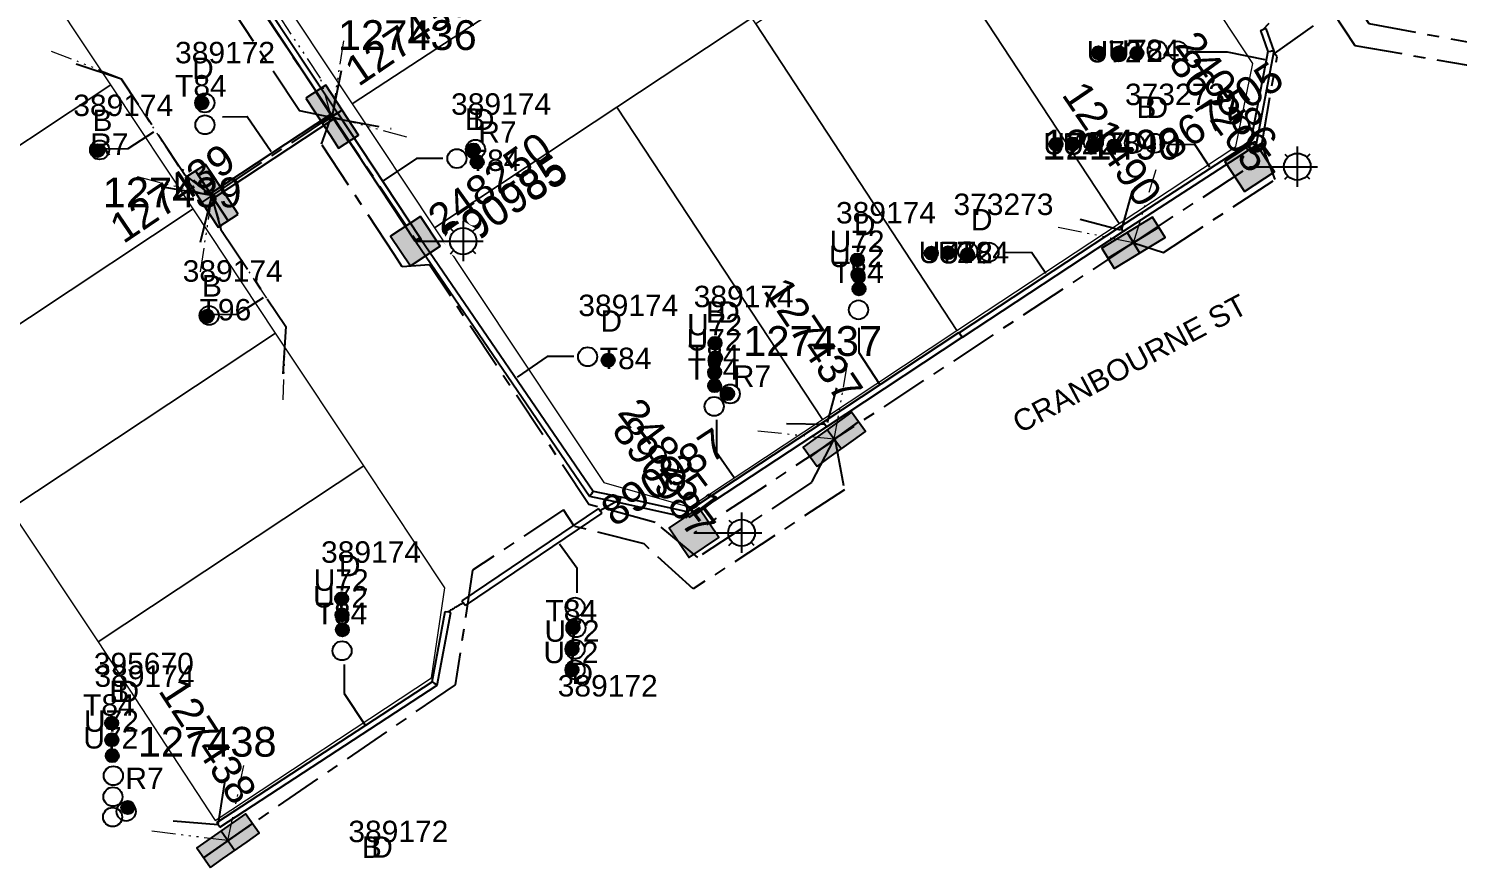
# Model space of a CAD drawing. Header units: metres. Extents: x 302829 to 303440, y 6270651 to 6271380.
# Drawn here: x 303027.2 to 303147.1, y 6270651.8 to 6270722.2 of the extents above; entities that cross this region are included whole.
import ezdxf
from ezdxf.enums import TextEntityAlignment as Align

# ---------------------------------------------------------------- set-up
doc = ezdxf.new("R2010")
doc.units = ezdxf.units.M
doc.linetypes.add('Cable Exist UG', pattern=[7, 4, -1, 1, -1])
doc.linetypes.add('PHANTOM2', pattern=[4.45, 2, -0.5, 0.15, -0.5, 0.15, -0.5, 0.15, -0.5])
doc.layers.get('0').update_dxf_attribs({"color": 6})
for name, color, linetype, lineweight in [('_User Miscellaneous4', 191, 'Continuous', 13), ('_User Miscellaneous5', 151, 'Continuous', 13), ('_User_LV_Exist', 5, 'Continuous', 25), ('_User_SL_Exist', 4, 'Continuous', 25), ('Cadastre Land Parcels_SP_EXT', 96, 'Continuous', 15), ('Cadastre Roads_SP_EXT', 54, 'Continuous', 15), ('Mains_LV_SL_EXT', 135, 'Continuous', 25)]:
    doc.layers.add(name, color=color, linetype=linetype, lineweight=lineweight)
for name, color, linetype in [('Duct_SP_EXT', 40, 'Continuous'), ('Equip_SP_SL_EXT', 7, 'Continuous'), ('SupportsUG_SP_LV_EXT', 7, 'Continuous'), ('SupportsUG_SP_LV_SL_EXT', 7, 'Continuous'), ('Trench_SP_EXT', 7, 'Continuous')]:
    doc.layers.add(name, color=color, linetype=linetype)
doc.styles.add('COLUMN_LABEL', font='arial.ttf', dxfattribs={"height": 2})
doc.styles.add('iecARIAL', font='arial.ttf', dxfattribs={"height": 2})
doc.styles.add('POLE_LABEL', font='arial.ttf', dxfattribs={"height": 2})
doc.styles.add('SL_LABEL', font='arial.ttf', dxfattribs={"height": 2})
doc.styles.get("Standard").update_dxf_attribs({"font": 'arial.ttf'})

# ---------------------------------------------------------------- blocks, each defined once
blk = doc.blocks.new('COLUMN_EXT')
blk.add_hatch(color=256).paths.add_polyline_path([(1.5, -1.5), (1.5, 1.5), (-1.5, 1.5), (-1.5, -1.5)])
blk.add_lwpolyline([(1.5, 1.5), (-1.5, 1.5), (-1.5, -1.5), (1.5, -1.5)], close=True)
at = {"flags": 9}
for tag, p in [('STREETNAME', (-1.81, 1.6)), ('LOCATION', (-1.81, 1.4)), ('SUBURB', (-1.81, 1.8)), ('LEGEND', (-1.81, 1.2)), ('NOTES', (-1.81, 2)), ('COLUMN_TYPE', (-1.81, 0.4)), ('OWNED_BY', (-1.81, 0.6)), ('USAGE', (-1.81, 1)), ('STATE', (-1.81, 0.8))]:
    blk.add_attdef(tag, text='', height=0.2, rotation=180, dxfattribs=at).set_placement(p, align=Align.MIDDLE_LEFT)
at = {"flags": 1}
blk.add_attdef('Z', (-1.81, 2.35), '', height=0.2, rotation=180, dxfattribs=at)
at = {"flags": 9}
for tag, style, p in [('STRUCTURE_PLANT_NUMBER', 'POLE_LABEL', (-1.81, -0.03)), ('STREET_CODE', 'COLUMN_LABEL', (-1.81, 0.2))]:
    blk.add_attdef(tag, text='', height=0.2, rotation=180, dxfattribs=dict(at, style=style)).set_placement(p, align=Align.MIDDLE_LEFT)
at = {"style": 'COLUMN_LABEL', "width": 0.9, "flags": 8}
blk.add_attdef('ASSET_NUM', text='', height=2, rotation=270, dxfattribs=at).set_placement((2, -4), align=Align.MIDDLE_LEFT)
blk = doc.blocks.new('PILLAR_EXT')
blk.add_hatch(color=256).paths.add_polyline_path([(-2.5, 1), (-2.5, -1), (2.5, -1), (2.5, 1)])
for p, q in [((-2.5, 0), (2.5, 0)), ((0, 1), (0, -1))]:
    blk.add_line(p, q)
at = {"ltscale": 10}
blk.add_line((2.5, 0), (-2.5, 0), dxfattribs=at)
blk.add_lwpolyline([(-2.5, -1), (-1.25, -1), (1.25, -1), (2.5, -1), (2.5, 1), (-2.5, 1)], close=True)
at = {"width": 0.9, "flags": 8}
blk.add_attdef('ASSET_NUM', text='', height=2, rotation=90, dxfattribs=at).set_placement((-2, 4), align=Align.MIDDLE_LEFT)
for tag, p, flags in [('OWNED_BY', (0, -0.2), 9), ('STATE', (0, -0.4), 9), ('SUPPORT_TYPE', (0, -0.6), 9), ('USAGE', (0, -0.8), 9), ('LEGEND', (0, -1), 9), ('LOCATION', (0, -1.2), 9), ('NOTES', (0, -1.4), 9), ('STREETNAME', (0, -1.8), 9), ('SUBURB', (0, -2), 1), ('PARENT', (0, -1.6), 9)]:
    blk.add_attdef(tag, p, '', height=0.2, dxfattribs=dict(flags=flags))
blk = doc.blocks.new('DUCT_EXT')
blk.add_circle((0, 0.8), 0.8)
at = {"flags": 1}
blk.add_attdef('Z', (0, 0), '', height=0.2, dxfattribs=at)
at = {"flags": 9}
for tag, p in [('DUCT_CODE', (0, 0)), ('XSECT_TYPE', (0, -0.2)), ('STATE', (0, -0.6)), ('FB_REFERENCE', (0, -0.4)), ('NOTES', (0, -0.8))]:
    blk.add_attdef(tag, text='', height=0.2, dxfattribs=at).set_placement(p, align=Align.MIDDLE_LEFT)
blk = doc.blocks.new('SL_LANTERN_EXT')
at = {"flags": 9}
for tag, p in [('LRATECODE', (-7.4, 0)), ('LOUTREACHVOCAB', (-7.2, 0)), ('LOUTREACH', (-7, 0)), ('LANTNUMBER', (-6.6, 0)), ('LNEW', (-6.4, 0)), ('LMASTVOCAB', (-6.2, 0)), ('LMAST', (-6, 0)), ('LLAMPVOCAB', (-5.8, 0)), ('LLAMP', (-5.6, 0)), ('LEXIST', (-5.4, 0)), ('LCHARGE3PERCENT', (-5.2, 0)), ('LCHARGE3', (-5, 0)), ('LCHARGE2PERCENT', (-4.8, 0)), ('LCHARGE2', (-4.6, 0)), ('LCHARGE1PERCENT', (-4.4, 0)), ('LCHARGE1', (-4.2, 0)), ('LCATEGORY', (-4, 0)), ('LBRACKETVOCAB', (-3.8, 0)), ('LBRACKET', (-3.6, 0)), ('LKINGHEIGHT', (-3.4, 0)), ('CREPLACE', (-3.2, 0)), ('CREMOVE', (-3, 0)), ('CNUMBER', (-2.8, 0)), ('CNEW', (-2.6, 0)), ('CEXIST', (-2.4, 0)), ('USAGE', (-2.2, 0)), ('STATE', (-2, 0)), ('OWNED_BY', (-1.8, 0)), ('ORIENTATION', (-1.6, 0)), ('OPERATING_VOLTAGE', (-1.4, 0)), ('NO_PHASES', (-1.2, 0)), ('LANTERN_TYPE', (-1, 0)), ('LANTERN_PURPOSE', (-0.8, 0)), ('CONTROL_TYPE', (-0.6, 0)), ('CONSTRUCTED_VOLTAGE', (-0.4, 0))]:
    blk.add_attdef(tag, text='', height=0.001, rotation=270, dxfattribs=at).set_placement(p, align=Align.MIDDLE_LEFT)
at = {"style": 'SL_LABEL', "flags": 9}
blk.add_attdef('STREET_CODE', text='', height=0.001, rotation=270, dxfattribs=at).set_placement((0, 0), align=Align.MIDDLE_LEFT)
at = {"flags": 1}
blk.add_attdef('Z', (0, 0), '', height=0.001, rotation=270, dxfattribs=at)
at = {"width": 0.9}
blk.add_attdef('LNUMBER', text='', height=1, dxfattribs=at).set_placement((7, -1), align=Align.MIDDLE_LEFT)
at = {"flags": 9}
for tag, p in [('LREMOVE', (0, -7.6)), ('LREPLACE', (0, -7.8)), ('LTYPE', (0, -8)), ('LTYPEVOCAB', (0, -8.2)), ('LEGEND', (0, -8.4)), ('SUBURB', (0, -8.6)), ('STREETNAME', (0, -8.8)), ('LOCATION', (0, -9)), ('NOTES', (0, -9.2)), ('MAINTAINED_BY', (0, -9.86))]:
    blk.add_attdef(tag, text='', height=0.001, dxfattribs=at).set_placement(p, align=Align.MIDDLE_LEFT)
blk.add_attdef('OPERATED_BY', (0, -9.61), '', height=0.001, dxfattribs=at)
blk.add_wipeout([(5.69, 0), (5.06, -1.06), (4, -1.69), (2.94, -1.06), (2.31, 0), (2.94, 1.06), (4, 1.69), (5.06, 1.06)])
for p, q in [((4, 1.69), (4, 0)), ((0, 0), (4, 0)), ((2.94, 1.06), (3.2, 0.8)), ((5.06, 1.06), (4.8, 0.8)), ((2.94, -1.06), (3.2, -0.8)), ((4, 0), (5.69, 0)), ((4, 0), (4, -1.69)), ((5.06, -1.06), (4.8, -0.8))]:
    blk.add_line(p, q)
blk.add_circle((4, 0), 1.12)
blk = doc.blocks.new('CABLE_LARGE_EXT')
h = blk.add_hatch(color=256)
edge = h.paths.add_edge_path()
edge.add_arc((0, 0.55), 0.55, 0, 360)
blk.add_circle((0, 0.55), 0.55)
at = {"flags": 1}
blk.add_attdef('Z', (0, 0), '', height=0.2, dxfattribs=at)
at = {"flags": 9}
for tag, p in [('COND_CODE', (0, 0)), ('STATE', (0, -0.4)), ('XSECT_SIZE', (0, -0.6)), ('FB_REFERENCE', (0, -0.2)), ('NOTES', (0, -0.8))]:
    blk.add_attdef(tag, text='', height=0.2, dxfattribs=at).set_placement(p, align=Align.MIDDLE_LEFT)

msp = doc.modelspace()

# ---------------------------------------------------------------- linework, layer by layer
at = {"layer": '_User Miscellaneous4'}
for p, q in [((303038.89, 6270735.7), (303052.68, 6270714.85)), ((303039.29, 6270735.97), (303053.08, 6270715.12)), ((303052.49, 6270715), (303042.48, 6270708.38)), ((303052.76, 6270714.6), (303042.74, 6270707.98)), ((303052.49, 6270715), (303052.63, 6270714.8)), ((303052.76, 6270714.6), (303052.63, 6270714.8)), ((303052.68, 6270714.85), (303052.88, 6270714.99)), ((303052.68, 6270714.85), (303052.88, 6270714.99)), ((303053.08, 6270715.12), (303052.88, 6270714.99)), ((303053.08, 6270715.12), (303052.88, 6270714.99)), ((303042.48, 6270708.38), (303042.61, 6270708.18)), ((303042.74, 6270707.98), (303042.61, 6270708.18)), ((303118.77, 6270705.57), (303105.25, 6270696.67)), ((303119.03, 6270705.17), (303105.52, 6270696.27)), ((303118.77, 6270705.57), (303118.9, 6270705.37)), ((303118.77, 6270705.57), (303118.9, 6270705.37)), ((303119.03, 6270705.16), (303118.9, 6270705.37)), ((303119.03, 6270705.17), (303118.9, 6270705.37)), ((303093.84, 6270689.16), (303105.24, 6270696.69)), ((303105.24, 6270696.69), (303105.37, 6270696.49)), ((303105.25, 6270696.67), (303105.38, 6270696.47)), ((303094.11, 6270688.76), (303105.51, 6270696.29)), ((303105.51, 6270696.29), (303105.37, 6270696.49)), ((303105.52, 6270696.27), (303105.38, 6270696.47)), ((303093.84, 6270689.16), (303093.98, 6270688.96)), ((303093.84, 6270689.16), (303093.98, 6270688.96)), ((303094.11, 6270688.76), (303093.98, 6270688.96)), ((303094.11, 6270688.76), (303093.98, 6270688.96)), ((303074.24, 6270682.93), (303074.39, 6270683.14)), ((303074.53, 6270683.36), (303074.39, 6270683.14)), ((303074.99, 6270681.91), (303063.53, 6270674.16)), ((303075.26, 6270681.52), (303063.8, 6270673.76)), ((303074.99, 6270681.91), (303075.12, 6270681.72)), ((303075.26, 6270681.52), (303075.12, 6270681.72)), ((303063.53, 6270674.16), (303063.66, 6270673.96)), ((303063.8, 6270673.76), (303063.66, 6270673.96)), ((303061.02, 6270667.36), (303062.13, 6270673.27)), ((303061.46, 6270667.07), (303062.6, 6270673.18)), ((303062.13, 6270673.27), (303062.37, 6270673.22)), ((303062.6, 6270673.18), (303062.37, 6270673.22)), ((303042.96, 6270655.55), (303061.02, 6270667.36)), ((303043.22, 6270655.14), (303061.46, 6270667.07)), ((303061.02, 6270667.36), (303061.24, 6270667.21)), ((303061.46, 6270667.07), (303061.24, 6270667.21)), ((303042.96, 6270655.55), (303043.09, 6270655.35)), ((303043.22, 6270655.14), (303043.09, 6270655.35))]:
    msp.add_line(p, q, dxfattribs=at)
at = {"layer": '_User Miscellaneous5', "linetype": 'PHANTOM2'}
for points in [[(303052.6, 6270714.74), (303051.67, 6270718.03), (303051.67, 6270718.03), (303046.57, 6270725.73), (303046.73, 6270731.72)], [(303052.64, 6270714.81), (303053.64, 6270721.4)], [(303042.53, 6270708.17), (303039.76, 6270710.66), (303039.76, 6270710.66), (303034.91, 6270718.02), (303029.1, 6270720.29)], [(303042.55, 6270708.16), (303035.98, 6270709.83)], [(303119.88, 6270704.22), (303121.87, 6270710.6)], [(303042.55, 6270708.16), (303041.51, 6270701.49)], [(303042.53, 6270708.12), (303043.54, 6270704.94), (303043.54, 6270704.94), (303048.73, 6270697.18), (303048.49, 6270691.03)], [(303119.88, 6270704.22), (303113.51, 6270705.52)], [(303094.78, 6270687.72), (303095.92, 6270694.25)], [(303043.9, 6270654.02), (303045.3, 6270660.62)], [(303043.9, 6270654.02), (303037.13, 6270654.85)]]:
    msp.add_lwpolyline(points, dxfattribs=at)
at = {"layer": '_User_LV_Exist', "linetype": 'Cable Exist UG'}
for points in [[(303052.6, 6270714.74), (303049.9, 6270715.29), (303049.9, 6270715.29), (303036.6, 6270735.41), (303037.61, 6270737.52), (303037.61, 6270737.52), (303024.64, 6270757.17)], [(303052.55, 6270714.84), (303042.47, 6270708.12)], [(303119.81, 6270704.18), (303094.78, 6270687.72)]]:
    msp.add_lwpolyline(points, dxfattribs=at)
at = {"layer": 'Cadastre Land Parcels_SP_EXT', "linetype": 'Continuous'}
for points in [[(303081.11, 6270733.45), (303079.88, 6270735.33), (303074.26, 6270743.92), (303047.41, 6270726.31), (303054.32, 6270715.89), (303081.11, 6270733.45)], [(303128.46, 6270712.3), (303129.89, 6270719.26), (303115.72, 6270740.83), (303101.79, 6270731.6), (303118.68, 6270705.83), (303128.46, 6270712.3)], [(303076.52, 6270715.61), (303087.87, 6270723.11), (303081.11, 6270733.45), (303054.32, 6270715.89), (303061.23, 6270705.48), (303076.52, 6270715.61)], [(303118.68, 6270705.83), (303101.79, 6270731.6), (303088.2, 6270722.6), (303105.06, 6270696.84), (303118.68, 6270705.83)], [(303034.08, 6270717.47), (303027.17, 6270727.89), (302999.66, 6270709.66), (303006.57, 6270699.24), (303034.08, 6270717.47)], [(303105.06, 6270696.84), (303088.2, 6270722.6), (303087.87, 6270723.11), (303076.52, 6270715.61), (303093.8, 6270689.39), (303105.06, 6270696.84)], [(303040.99, 6270707.06), (303034.08, 6270717.47), (303006.57, 6270699.24), (303013.48, 6270688.83), (303040.99, 6270707.06)], [(303093.8, 6270689.39), (303076.52, 6270715.61), (303061.23, 6270705.48), (303075.43, 6270684.08), (303082.66, 6270682.03), (303093.8, 6270689.39)], [(303025.6, 6270681.86), (303047.9, 6270696.64), (303040.99, 6270707.06), (303013.48, 6270688.83), (303020.39, 6270678.41), (303025.6, 6270681.86)], [(303055.3, 6270685.48), (303047.9, 6270696.64), (303025.6, 6270681.86), (303033, 6270670.71), (303055.3, 6270685.48)], [(303060.97, 6270667.7), (303062.09, 6270675.24), (303055.3, 6270685.48), (303033, 6270670.71), (303042.83, 6270655.72), (303060.97, 6270667.7)]]:
    msp.add_lwpolyline(points, close=True, dxfattribs=at)
at = {"layer": 'Duct_SP_EXT'}
for p, q in [((303038.89, 6270735.7), (303052.68, 6270714.85)), ((303039.29, 6270735.97), (303053.08, 6270715.12)), ((303052.49, 6270715), (303042.48, 6270708.38)), ((303052.76, 6270714.6), (303042.74, 6270707.98)), ((303052.49, 6270715), (303052.63, 6270714.8)), ((303052.76, 6270714.6), (303052.63, 6270714.8)), ((303052.68, 6270714.85), (303052.88, 6270714.99)), ((303052.68, 6270714.85), (303052.88, 6270714.99)), ((303053.08, 6270715.12), (303052.88, 6270714.99)), ((303053.08, 6270715.12), (303052.88, 6270714.99)), ((303042.48, 6270708.38), (303042.61, 6270708.18)), ((303042.74, 6270707.98), (303042.61, 6270708.18)), ((303118.77, 6270705.57), (303105.25, 6270696.67)), ((303119.03, 6270705.17), (303105.52, 6270696.27)), ((303118.77, 6270705.57), (303118.9, 6270705.37)), ((303118.77, 6270705.57), (303118.9, 6270705.37)), ((303119.03, 6270705.16), (303118.9, 6270705.37)), ((303119.03, 6270705.17), (303118.9, 6270705.37)), ((303093.84, 6270689.16), (303105.24, 6270696.69)), ((303105.24, 6270696.69), (303105.37, 6270696.49)), ((303105.25, 6270696.67), (303105.38, 6270696.47)), ((303094.11, 6270688.76), (303105.51, 6270696.29)), ((303105.51, 6270696.29), (303105.37, 6270696.49)), ((303105.52, 6270696.27), (303105.38, 6270696.47)), ((303093.84, 6270689.16), (303093.98, 6270688.96)), ((303093.84, 6270689.16), (303093.98, 6270688.96)), ((303094.11, 6270688.76), (303093.98, 6270688.96)), ((303094.11, 6270688.76), (303093.98, 6270688.96)), ((303074.24, 6270682.93), (303074.39, 6270683.14)), ((303074.53, 6270683.36), (303074.39, 6270683.14)), ((303074.99, 6270681.91), (303063.53, 6270674.16)), ((303075.26, 6270681.52), (303063.8, 6270673.76)), ((303074.99, 6270681.91), (303075.12, 6270681.72)), ((303075.26, 6270681.52), (303075.12, 6270681.72)), ((303063.53, 6270674.16), (303063.66, 6270673.96)), ((303063.8, 6270673.76), (303063.66, 6270673.96)), ((303061.02, 6270667.36), (303062.13, 6270673.27)), ((303061.46, 6270667.07), (303062.6, 6270673.18)), ((303062.13, 6270673.27), (303062.37, 6270673.22)), ((303062.6, 6270673.18), (303062.37, 6270673.22)), ((303042.96, 6270655.55), (303061.02, 6270667.36)), ((303043.22, 6270655.14), (303061.46, 6270667.07)), ((303061.02, 6270667.36), (303061.24, 6270667.21)), ((303061.46, 6270667.07), (303061.24, 6270667.21)), ((303042.96, 6270655.55), (303043.09, 6270655.35)), ((303043.22, 6270655.14), (303043.09, 6270655.35))]:
    msp.add_line(p, q, dxfattribs=at)
for points in [[(303124.85, 6270720.24), (303127.74, 6270720.25), (303130.91, 6270719.61)], [(303043.44, 6270714.8), (303045.5, 6270714.81), (303047.52, 6270711.88)], [(303033.44, 6270712.11), (303035.52, 6270712.13), (303037.69, 6270713.54)], [(303122.91, 6270712.48), (303125.01, 6270712.5), (303126.27, 6270710.61)], [(303061.93, 6270711.3), (303059.71, 6270711.31), (303056.93, 6270709.43)], [(303109.06, 6270703.42), (303111.36, 6270703.4), (303112.54, 6270701.66)], [(303042.62, 6270698.21), (303044.71, 6270698.22), (303046.88, 6270699.63)], [(303096.83, 6270697.08), (303096.84, 6270695.01), (303098.57, 6270692.36)], [(303072.91, 6270694.67), (303070.68, 6270694.67), (303068.16, 6270692.94)], [(303084.89, 6270689.34), (303084.9, 6270686.64), (303086.38, 6270684.5)], [(303073.2, 6270674.83), (303073.2, 6270676.88), (303071.73, 6270678.91)], [(303053.65, 6270668.81), (303053.66, 6270666.36), (303055.41, 6270663.72)]]:
    msp.add_lwpolyline(points, dxfattribs=at)
at = {"layer": 'Mains_LV_SL_EXT', "linetype": 'Cable Exist UG'}
msp.add_lwpolyline([(303052.68, 6270714.82), (303038.78, 6270735.67)], dxfattribs=at)
at = {"layer": 'Trench_SP_EXT', "linetype": 'Cable Exist UG'}
for points in [[(303042.52, 6270708.23), (303040.25, 6270709.95), (303040.25, 6270709.95), (303034.96, 6270717.97), (303030.55, 6270719.43)], [(303052.63, 6270714.76), (303053.59, 6270719.47)], [(303052.63, 6270714.72), (303057.58, 6270713.81)], [(303042.55, 6270708.19), (303038.04, 6270708.96)], [(303042.53, 6270708.12), (303041.45, 6270703.74)], [(303042.53, 6270708.17), (303043.3, 6270705.33), (303043.3, 6270705.33), (303048.75, 6270697.2), (303048.49, 6270692.89)], [(303118.9, 6270705.37), (303119.81, 6270708.58)], [(303118.79, 6270705.29), (303115.4, 6270706.17)], [(303094.21, 6270689.12), (303094.98, 6270692.05)], [(303093.98, 6270688.96), (303090.77, 6270689.03)], [(303043.09, 6270655.35), (303043.63, 6270658.9)], [(303043.09, 6270655.35), (303039.3, 6270655.65)]]:
    msp.add_lwpolyline(points, dxfattribs=at)
msp.add_lwpolyline([(303063.54, 6270673.92, 0.021534), (303062.37, 6270673.22)], format="xyb", dxfattribs=at)

# ---------------------------------------------------------------- block references
at = {"layer": '_User_LV_Exist'}
ref = msp.add_blockref('PILLAR_EXT', (303042.55, 6270708.16), dxfattribs=dict(at, rotation=123.2501733665073))
ref.add_attrib('ASSET_NUM', '127439', dxfattribs={"layer": '0', "height": 2.5, "style": 'iecARIAL'}).set_placement((303045.04, 6270708.45), align=Align.MIDDLE_RIGHT)
ref = msp.add_blockref('PILLAR_EXT', (303043.9, 6270654.02), dxfattribs=dict(at, rotation=35.04439176022009))
ref.add_attrib('ASSET_NUM', '127438', dxfattribs={"layer": '0', "height": 2.5, "style": 'iecARIAL'}).set_placement((303047.98, 6270662.32), align=Align.MIDDLE_RIGHT)
at = {"layer": 'Duct_SP_EXT'}
for name, p, rotation in [('CABLE_LARGE_EXT', (303116.94, 6270719.62), 359.7787818961266), ('CABLE_LARGE_EXT', (303118.66, 6270719.62), 359.7787818961266), ('DUCT_EXT', (303041.16, 6270715.96), 270.2628424416135), ('CABLE_LARGE_EXT', (303041.16, 6270715.96), 270.2628424416135), ('DUCT_EXT', (303041.17, 6270714.12), 270.5250002980582), ('DUCT_EXT', (303032.33, 6270712.02), 269.7255970349405), ('CABLE_LARGE_EXT', (303032.42, 6270711.96), 269.9756500414379), ('DUCT_EXT', (303063.87, 6270712.07), 269.7255970349405), ('CABLE_LARGE_EXT', (303113.38, 6270711.94), 359.7787818961266), ('CABLE_LARGE_EXT', (303114.78, 6270711.97), 359.7787818961266), ('CABLE_LARGE_EXT', (303102.92, 6270702.8), 359.7787818961266), ('CABLE_LARGE_EXT', (303104.31, 6270702.83), 359.7787818961266), ('CABLE_LARGE_EXT', (303096.17, 6270702.78), 269.9999999999998), ('CABLE_LARGE_EXT', (303096.21, 6270701.56), 269.9999999999998), ('CABLE_LARGE_EXT', (303096.3, 6270700.35), 269.9756500414379), ('DUCT_EXT', (303096.01, 6270698.59), 269.9756500414379), ('DUCT_EXT', (303041.52, 6270698.12), 269.7255970349405), ('CABLE_LARGE_EXT', (303041.61, 6270698.06), 269.9756500414379), ('CABLE_LARGE_EXT', (303084.22, 6270695.78), 269.9999999999998), ('CABLE_LARGE_EXT', (303084.26, 6270694.56), 269.9999999999998), ('CABLE_LARGE_EXT', (303084.19, 6270693.36), 269.9756500414379), ('DUCT_EXT', (303085.25, 6270691.53), 269.7255970349405), ('DUCT_EXT', (303083.9, 6270690.48), 269.9756500414379), ('CABLE_LARGE_EXT', (303052.89, 6270674.33), 269.9999999999998), ('DUCT_EXT', (303072.22, 6270673.62), 269.9999999999998), ('CABLE_LARGE_EXT', (303052.92, 6270672.98), 269.9999999999998), ('DUCT_EXT', (303072.3, 6270671.89), 269.9999999999998), ('CABLE_LARGE_EXT', (303052.95, 6270671.71), 269.9756500414379), ('CABLE_LARGE_EXT', (303072.3, 6270671.89), 270.7714431483344), ('DUCT_EXT', (303052.67, 6270669.96), 269.9756500414379), ('DUCT_EXT', (303072.22, 6270670.09), 269.9999999999998), ('CABLE_LARGE_EXT', (303072.22, 6270670.09), 269.9999999999998), ('DUCT_EXT', (303072.22, 6270668.36), 269.9999999999998), ('CABLE_LARGE_EXT', (303072.22, 6270668.36), 269.9999999999998), ('CABLE_LARGE_EXT', (303033.59, 6270663.89), 269.9999999999998), ('CABLE_LARGE_EXT', (303033.6, 6270662.49), 269.9999999999998), ('CABLE_LARGE_EXT', (303033.64, 6270661.15), 269.9999999999998), ('DUCT_EXT', (303033.48, 6270659.47), 269.9999999999998), ('DUCT_EXT', (303033.45, 6270657.7), 269.9999999999998), ('DUCT_EXT', (303035.36, 6270657.26), 179.725597168341), ('CABLE_LARGE_EXT', (303034.95, 6270656.8), 269.9756500414379), ('DUCT_EXT', (303033.42, 6270656), 269.9999999999998)]:
    msp.add_blockref(name, p, dxfattribs=dict(at, rotation=rotation))
for name, p in [('CABLE_LARGE_EXT', (303120.17, 6270719.58)), ('DUCT_EXT', (303121.88, 6270719.57)), ('DUCT_EXT', (303123.6, 6270719.54)), ('DUCT_EXT', (303116.52, 6270711.86)), ('CABLE_LARGE_EXT', (303116.52, 6270711.86)), ('CABLE_LARGE_EXT', (303118.26, 6270711.8)), ('DUCT_EXT', (303119.96, 6270711.78)), ('DUCT_EXT', (303121.67, 6270711.77)), ('DUCT_EXT', (303063.11, 6270710.49)), ('DUCT_EXT', (303105.98, 6270702.68)), ('CABLE_LARGE_EXT', (303105.96, 6270702.69)), ('DUCT_EXT', (303107.77, 6270702.63)), ('DUCT_EXT', (303074.08, 6270693.85)), ('CABLE_LARGE_EXT', (303075.8, 6270693.81))]:
    msp.add_blockref(name, p, dxfattribs=at)
at = {"layer": 'SupportsUG_SP_LV_EXT'}
ref = msp.add_blockref('PILLAR_EXT', (303052.64, 6270714.81), dxfattribs=dict(at, rotation=303.247967361337))
ref.add_attrib('ASSET_NUM', '127436', dxfattribs={"layer": '0', "height": 2.5, "rotation": 34.3093, "style": 'iecARIAL'}).set_placement((303054.14, 6270718.31), align=Align.MIDDLE_LEFT)
ref = msp.add_blockref('PILLAR_EXT', (303119.88, 6270704.22), dxfattribs=dict(at, rotation=31.40285876075707))
ref.add_attrib('ASSET_NUM', '121490', dxfattribs={"layer": '0', "height": 2.5, "rotation": 304.191, "style": 'iecARIAL'}).set_placement((303121.38, 6270707.72), align=Align.MIDDLE_RIGHT)
ref = msp.add_blockref('PILLAR_EXT', (303042.55, 6270708.16), dxfattribs=dict(at, rotation=123.2501733665073))
ref.add_attrib('ASSET_NUM', '127439', dxfattribs={"layer": '0', "height": 2.5, "rotation": 34.1716, "style": 'iecARIAL'}).set_placement((303044.05, 6270711.66), align=Align.MIDDLE_RIGHT)
ref = msp.add_blockref('PILLAR_EXT', (303094.78, 6270687.72), dxfattribs=dict(at, rotation=36.08546023134128))
ref.add_attrib('ASSET_NUM', '127437', dxfattribs={"layer": '0', "height": 2.5, "rotation": 303.8883, "style": 'iecARIAL'}).set_placement((303096.28, 6270691.22), align=Align.MIDDLE_RIGHT)
ref = msp.add_blockref('PILLAR_EXT', (303043.9, 6270654.02), dxfattribs=dict(at, rotation=35.04439176022009))
ref.add_attrib('ASSET_NUM', '127438', dxfattribs={"layer": '0', "height": 2.5, "rotation": 303.05, "style": 'iecARIAL'}).set_placement((303045.4, 6270657.52), align=Align.MIDDLE_RIGHT)
at = {"layer": 'SupportsUG_SP_LV_SL_EXT'}
ref = msp.add_blockref('COLUMN_EXT', (303129.63, 6270710.61), dxfattribs=dict(at, rotation=213.4575727552196))
ref.add_attrib('ASSET_NUM', '867205', dxfattribs={"layer": '0', "height": 2.5, "rotation": 33.4456, "style": 'COLUMN_LABEL'}).set_placement((303131.34, 6270719.59), align=Align.TOP_RIGHT)
ref = msp.add_blockref('COLUMN_EXT', (303059.63, 6270704.36), dxfattribs=dict(at, rotation=33.53253667152428))
ref.add_attrib('ASSET_NUM', '890985', dxfattribs={"layer": '0', "height": 2.5, "rotation": 33.4456, "style": 'COLUMN_LABEL'}).set_placement((303061.55, 6270705.32), align=Align.TOP_LEFT)
ref = msp.add_blockref('COLUMN_EXT', (303083, 6270679.87), dxfattribs=dict(at, rotation=34.02290870075873))
ref.add_attrib('ASSET_NUM', '890987', dxfattribs={"layer": '0', "height": 2.5, "rotation": 33.4456, "style": 'COLUMN_LABEL'}).set_placement((303084.66, 6270688.81), align=Align.TOP_RIGHT)

# ---------------------------------------------------------------- texts
at = {"layer": 'Cadastre Roads_SP_EXT'}
msp.add_text('CRANBOURNE ST', height=1.8, rotation=27.95, dxfattribs=at).set_placement((303110.36, 6270688.18))
at = {"layer": 'Duct_SP_EXT'}
for s, p in [('389172', (303039.46, 6270719.29)), ('U72', (303115.95, 6270719.37)), ('U72', (303117.74, 6270719.41)), ('D', (303040.89, 6270717.97)), ('T84', (303039.46, 6270716.5)), ('373273', (303119.17, 6270715.78)), ('389174', (303030.92, 6270714.86)), ('389174', (303062.62, 6270714.97)), ('B', (303120.13, 6270714.71)), ('D', (303120.98, 6270714.7)), ('B', (303032.53, 6270713.61)), ('B', (303063.78, 6270713.7)), ('D', (303064.45, 6270713.68)), ('R7', (303032.33, 6270711.6)), ('U72', (303112.31, 6270711.64)), ('U72', (303113.93, 6270711.61)), ('R7', (303115.82, 6270711.67)), ('T84', (303117.5, 6270711.7)), ('389174', (303094.92, 6270705.84)), ('373273', (303104.78, 6270706.55)), ('D', (303096.41, 6270704.84)), ('D', (303106.24, 6270705.26)), ('U72', (303094.38, 6270703.45)), ('U72', (303094.33, 6270702.17)), ('U72', (303101.85, 6270702.51)), ('U72', (303103.47, 6270702.48)), ('T84', (303105.11, 6270702.5)), ('389174', (303040.1, 6270700.95)), ('T84', (303094.6, 6270700.83)), ('B', (303041.71, 6270699.7)), ('389174', (303082.98, 6270698.81)), ('T96', (303041.52, 6270697.7)), ('389174', (303073.3, 6270698.06)), ('B', (303084.01, 6270697.5)), ('D', (303085.03, 6270697.5)), ('D', (303075.15, 6270696.75)), ('U72', (303082.43, 6270696.45)), ('U72', (303082.38, 6270695.17)), ('T84', (303075.1, 6270693.61)), ('T84', (303082.49, 6270693.85)), ('T84', (303082.48, 6270692.73)), ('R7', (303086.26, 6270692.12)), ('389174', (303051.71, 6270677.35)), ('D', (303053.2, 6270676.21)), ('U72', (303051.09, 6270675)), ('U72', (303051.04, 6270673.59)), ('T84', (303051.26, 6270672.19)), ('T84', (303070.54, 6270672.43)), ('U72', (303070.46, 6270670.72)), ('U72', (303070.37, 6270668.92)), ('395670', (303032.64, 6270667.99)), ('389174', (303032.7, 6270666.93)), ('389172', (303071.57, 6270666.12)), ('D', (303072.72, 6270667.16)), ('B', (303033.94, 6270665.65)), ('D', (303034.63, 6270665.65)), ('T84', (303031.74, 6270664.51)), ('U72', (303031.81, 6270663.16)), ('U72', (303031.76, 6270661.75)), ('R7', (303035.29, 6270658.35)), ('389172', (303054, 6270653.89)), ('B', (303055.13, 6270652.57)), ('D', (303055.92, 6270652.58))]:
    msp.add_text(s, height=1.8, dxfattribs=at).set_placement(p)

# ---------------------------------------------------------------- next in the draw order: block references
at = {"layer": 'Equip_SP_SL_EXT'}
ref = msp.add_blockref('SL_LANTERN_EXT', (303129.63, 6270710.61), dxfattribs=at)
ref.add_attrib('ASSET_NUM', '240586', dxfattribs={"layer": '0', "height": 2.5, "rotation": 306.0775, "style": 'iecARIAL'}).set_placement((303131.13, 6270712.11), align=Align.MIDDLE_RIGHT)
ref = msp.add_blockref('SL_LANTERN_EXT', (303059.63, 6270704.36), dxfattribs=at)
ref.add_attrib('ASSET_NUM', '248250', dxfattribs={"layer": '0', "height": 2.5, "rotation": 35.6042, "style": 'iecARIAL'}).set_placement((303061.13, 6270705.86), align=Align.MIDDLE_LEFT)
ref = msp.add_blockref('SL_LANTERN_EXT', (303083, 6270679.87), dxfattribs=at)
ref.add_attrib('ASSET_NUM', '248251', dxfattribs={"layer": '0', "height": 2.5, "rotation": 306.8319, "style": 'iecARIAL'}).set_placement((303084.5, 6270681.37), align=Align.MIDDLE_RIGHT)

# ---------------------------------------------------------------- next in the draw order: linework, layer by layer
at = {"layer": '_User Miscellaneous4'}
for p, q in [((303130.53, 6270722.04), (303130.76, 6270722.12)), ((303130.53, 6270722.04), (303131.17, 6270720.28)), ((303130.99, 6270722.2), (303130.76, 6270722.12)), ((303130.99, 6270722.2), (303131.66, 6270720.32)), ((303131.17, 6270720.28), (303129.71, 6270712.66)), ((303131.66, 6270720.32), (303130.14, 6270712.37)), ((303131.17, 6270720.28), (303131.41, 6270720.3)), ((303131.66, 6270720.32), (303131.41, 6270720.3)), ((303052.68, 6270714.85), (303059.59, 6270704.39)), ((303053.08, 6270715.12), (303060, 6270704.66)), ((303129.25, 6270712.37), (303118.77, 6270705.57)), ((303129.71, 6270712.66), (303129.25, 6270712.38)), ((303129.25, 6270712.38), (303129.38, 6270712.17)), ((303129.25, 6270712.37), (303129.38, 6270712.17)), ((303130.14, 6270712.37), (303129.5, 6270711.97)), ((303129.71, 6270712.66), (303129.93, 6270712.52)), ((303130.14, 6270712.37), (303129.93, 6270712.52)), ((303129.51, 6270711.97), (303119.03, 6270705.16)), ((303129.5, 6270711.97), (303129.38, 6270712.17)), ((303129.51, 6270711.97), (303129.38, 6270712.17)), ((303059.59, 6270704.39), (303059.79, 6270704.52)), ((303059.59, 6270704.39), (303059.68, 6270704.26)), ((303059.68, 6270704.26), (303059.88, 6270704.39)), ((303059.68, 6270704.26), (303059.88, 6270704.39)), ((303059.68, 6270704.26), (303074.24, 6270682.93)), ((303060, 6270704.66), (303059.79, 6270704.52)), ((303060.08, 6270704.53), (303059.88, 6270704.39)), ((303060.08, 6270704.52), (303059.88, 6270704.39)), ((303060, 6270704.66), (303060.08, 6270704.52)), ((303060.08, 6270704.53), (303074.53, 6270683.36)), ((303082.33, 6270681.58), (303093.84, 6270689.16)), ((303082.59, 6270681.18), (303094.11, 6270688.76)), ((303074.24, 6270682.93), (303076.76, 6270682.41)), ((303074.53, 6270683.36), (303076.85, 6270682.88)), ((303076.75, 6270682.41), (303076.8, 6270682.65)), ((303076.75, 6270682.41), (303082.41, 6270681.15)), ((303076.76, 6270682.41), (303076.8, 6270682.65)), ((303076.85, 6270682.88), (303076.8, 6270682.65)), ((303076.86, 6270682.88), (303076.8, 6270682.65)), ((303076.86, 6270682.88), (303082.51, 6270681.62)), ((303082.33, 6270681.58), (303082.46, 6270681.38)), ((303082.41, 6270681.15), (303082.46, 6270681.38)), ((303082.51, 6270681.62), (303082.46, 6270681.38)), ((303082.59, 6270681.18), (303082.46, 6270681.38))]:
    msp.add_line(p, q, dxfattribs=at)
at = {"layer": '_User Miscellaneous5', "linetype": 'PHANTOM2'}
for points in [[(303052.64, 6270714.81), (303059.15, 6270713.05)], [(303094.78, 6270687.72), (303087.93, 6270688.45)]]:
    msp.add_lwpolyline(points, dxfattribs=at)
at = {"layer": 'Duct_SP_EXT'}
for p, q in [((303130.53, 6270722.04), (303130.76, 6270722.12)), ((303130.53, 6270722.04), (303131.17, 6270720.28)), ((303130.99, 6270722.2), (303130.76, 6270722.12)), ((303130.99, 6270722.2), (303131.66, 6270720.32)), ((303131.17, 6270720.28), (303129.71, 6270712.66)), ((303131.66, 6270720.32), (303130.14, 6270712.37)), ((303131.17, 6270720.28), (303131.41, 6270720.3)), ((303131.66, 6270720.32), (303131.41, 6270720.3)), ((303052.68, 6270714.85), (303059.59, 6270704.39)), ((303053.08, 6270715.12), (303060, 6270704.66)), ((303129.25, 6270712.37), (303118.77, 6270705.57)), ((303129.71, 6270712.66), (303129.25, 6270712.38)), ((303129.25, 6270712.38), (303129.38, 6270712.17)), ((303129.25, 6270712.37), (303129.38, 6270712.17)), ((303130.14, 6270712.37), (303129.5, 6270711.97)), ((303129.71, 6270712.66), (303129.93, 6270712.52)), ((303130.14, 6270712.37), (303129.93, 6270712.52)), ((303129.51, 6270711.97), (303119.03, 6270705.16)), ((303129.5, 6270711.97), (303129.38, 6270712.17)), ((303129.51, 6270711.97), (303129.38, 6270712.17)), ((303059.59, 6270704.39), (303059.79, 6270704.52)), ((303059.59, 6270704.39), (303059.68, 6270704.26)), ((303059.68, 6270704.26), (303059.88, 6270704.39)), ((303059.68, 6270704.26), (303059.88, 6270704.39)), ((303059.68, 6270704.26), (303074.24, 6270682.93)), ((303060, 6270704.66), (303059.79, 6270704.52)), ((303060.08, 6270704.53), (303059.88, 6270704.39)), ((303060.08, 6270704.52), (303059.88, 6270704.39)), ((303060, 6270704.66), (303060.08, 6270704.52)), ((303060.08, 6270704.53), (303074.53, 6270683.36)), ((303082.33, 6270681.58), (303093.84, 6270689.16)), ((303082.59, 6270681.18), (303094.11, 6270688.76)), ((303074.24, 6270682.93), (303076.76, 6270682.41)), ((303074.53, 6270683.36), (303076.85, 6270682.88)), ((303076.75, 6270682.41), (303076.8, 6270682.65)), ((303076.75, 6270682.41), (303082.41, 6270681.15)), ((303076.76, 6270682.41), (303076.8, 6270682.65)), ((303076.85, 6270682.88), (303076.8, 6270682.65)), ((303076.86, 6270682.88), (303076.8, 6270682.65)), ((303076.86, 6270682.88), (303082.51, 6270681.62)), ((303082.33, 6270681.58), (303082.46, 6270681.38)), ((303082.41, 6270681.15), (303082.46, 6270681.38)), ((303082.51, 6270681.62), (303082.46, 6270681.38)), ((303082.59, 6270681.18), (303082.46, 6270681.38))]:
    msp.add_line(p, q, dxfattribs=at)
at = {"layer": 'Mains_LV_SL_EXT', "linetype": 'Cable Exist UG'}
for points in [[(303052.73, 6270714.79), (303059.71, 6270704.39)], [(303119.88, 6270704.22), (303129.63, 6270710.61)], [(303094.89, 6270687.71), (303083.04, 6270679.88)]]:
    msp.add_lwpolyline(points, dxfattribs=at)
at = {"layer": 'Trench_SP_EXT', "linetype": 'Cable Exist UG'}
for points in [[(303130.76, 6270722.12), (303131.26, 6270722.66)], [(303076.8, 6270682.65), (303075.09, 6270681.71)]]:
    msp.add_lwpolyline(points, dxfattribs=at)

# ---------------------------------------------------------------- next in the draw order: block references
at = {"layer": '_User_SL_Exist'}
ref = msp.add_blockref('COLUMN_EXT', (303129.63, 6270710.61), dxfattribs=dict(at, rotation=213.4575727552196))
ref.add_attrib('ASSET_NUM', '867205', dxfattribs={"layer": '0', "height": 2.5, "rotation": 306.0775, "style": 'COLUMN_LABEL'}).set_placement((303131.63, 6270711.36), align=Align.TOP_RIGHT)
ref = msp.add_blockref('COLUMN_EXT', (303059.63, 6270704.36), dxfattribs=dict(at, rotation=33.53253667152428))
ref.add_attrib('ASSET_NUM', '890985', dxfattribs={"layer": '0', "height": 2.5, "rotation": 35.6042, "style": 'COLUMN_LABEL'}).set_placement((303061.63, 6270705.11), align=Align.TOP_LEFT)
ref = msp.add_blockref('COLUMN_EXT', (303083, 6270679.87), dxfattribs=dict(at, rotation=34.02290870075873))
ref.add_attrib('ASSET_NUM', '890987', dxfattribs={"layer": '0', "height": 2.5, "rotation": 306.8319, "style": 'COLUMN_LABEL'}).set_placement((303085, 6270680.62), align=Align.TOP_RIGHT)
at = {"layer": 'Duct_SP_EXT', "rotation": 269.9756500414379}
for p in [(303063.96, 6270712.01), (303084.18, 6270692.22), (303085.28, 6270691.54)]:
    msp.add_blockref('CABLE_LARGE_EXT', p, dxfattribs=at)
at = {"layer": 'Duct_SP_EXT'}
msp.add_blockref('CABLE_LARGE_EXT', (303064.81, 6270710.45), dxfattribs=at)

# ---------------------------------------------------------------- next in the draw order: texts
for s, p in [('T84', (303119.41, 6270719.48)), ('R7', (303064.91, 6270712.62)), ('T84', (303064.11, 6270710.25))]:
    msp.add_text(s, height=1.8, dxfattribs=at).set_placement(p)

# ---------------------------------------------------------------- next in the draw order: block references
at = {"layer": '_User_SL_Exist'}
ref = msp.add_blockref('SL_LANTERN_EXT', (303129.63, 6270710.61), dxfattribs=at)
ref.add_attrib('ASSET_NUM', '240586', dxfattribs={"layer": '0', "height": 2.5, "rotation": 306.0775, "style": 'iecARIAL'}).set_placement((303131.13, 6270712.11), align=Align.MIDDLE_RIGHT)
ref = msp.add_blockref('SL_LANTERN_EXT', (303059.63, 6270704.36), dxfattribs=at)
ref.add_attrib('ASSET_NUM', '248250', dxfattribs={"layer": '0', "height": 2.5, "rotation": 35.6042, "style": 'iecARIAL'}).set_placement((303061.13, 6270705.86), align=Align.MIDDLE_LEFT)
ref = msp.add_blockref('SL_LANTERN_EXT', (303083, 6270679.87), dxfattribs=at)
ref.add_attrib('ASSET_NUM', '248251', dxfattribs={"layer": '0', "height": 2.5, "rotation": 306.8319, "style": 'iecARIAL'}).set_placement((303084.5, 6270681.37), align=Align.MIDDLE_RIGHT)

# ---------------------------------------------------------------- next in the draw order: linework, layer by layer
at = {"layer": '_User_LV_Exist', "linetype": 'Cable Exist UG'}
for points in [[(303105.63, 6270752.43), (303112.57, 6270749.73), (303112.57, 6270749.73), (303117.46, 6270753.12), (303122.03, 6270746.15), (303129.81, 6270734.21), (303132.24, 6270730.43), (303134.25, 6270731), (303139.62, 6270722.63), (303151.79, 6270720.38), (303169.89, 6270732.4)], [(303119.88, 6270704.22), (303122.39, 6270703.4), (303122.39, 6270703.4), (303131.78, 6270709.53), (303130.64, 6270712.48), (303130.64, 6270712.48), (303131.93, 6270719.83), (303131.72, 6270720.12), (303136.62, 6270723.57), (303136.62, 6270723.57), (303138.45, 6270720.79), (303152.38, 6270718.36), (303163.82, 6270725.96), (303166.18, 6270727.53), (303171.02, 6270730.71), (303169.89, 6270732.4)], [(303094.71, 6270687.66), (303092.87, 6270684.09), (303092.87, 6270684.09), (303083.34, 6270677.8), (303079.74, 6270680.74), (303079.74, 6270680.74), (303074.19, 6270682.25), (303060.82, 6270702.37), (303058.53, 6270702.19), (303058.53, 6270702.19), (303057.86, 6270703.22), (303051.75, 6270712.5), (303052.6, 6270714.84)], [(303094.82, 6270687.77), (303095.63, 6270683.47), (303095.63, 6270683.47), (303082.93, 6270675.15), (303082.93, 6270675.15), (303078.81, 6270678.93), (303072.94, 6270680.42), (303072.05, 6270681.79), (303064.43, 6270676.72), (303064.43, 6270676.72), (303062.97, 6270667.11), (303043.92, 6270654.05)]]:
    msp.add_lwpolyline(points, dxfattribs=at)

# ---------------------------------------------------------------- next in the draw order: block references
at = {"layer": '_User_LV_Exist'}
ref = msp.add_blockref('PILLAR_EXT', (303052.64, 6270714.81), dxfattribs=dict(at, rotation=303.247967361337))
ref.add_attrib('ASSET_NUM', '127436', dxfattribs={"layer": '0', "height": 2.5, "style": 'iecARIAL'}).set_placement((303053.12, 6270721.66), align=Align.MIDDLE_LEFT)
ref = msp.add_blockref('PILLAR_EXT', (303119.88, 6270704.22), dxfattribs=dict(at, rotation=31.40285876075707))
ref.add_attrib('ASSET_NUM', '121490', dxfattribs={"layer": '0', "height": 2.5, "style": 'iecARIAL'}).set_placement((303123.87, 6270712.46), align=Align.MIDDLE_RIGHT)
ref = msp.add_blockref('PILLAR_EXT', (303094.78, 6270687.72), dxfattribs=dict(at, rotation=36.08546023134128))
ref.add_attrib('ASSET_NUM', '127437', dxfattribs={"layer": '0', "height": 2.5, "style": 'iecARIAL'}).set_placement((303098.79, 6270695.97), align=Align.MIDDLE_RIGHT)

doc.saveas('drawing.dxf')
